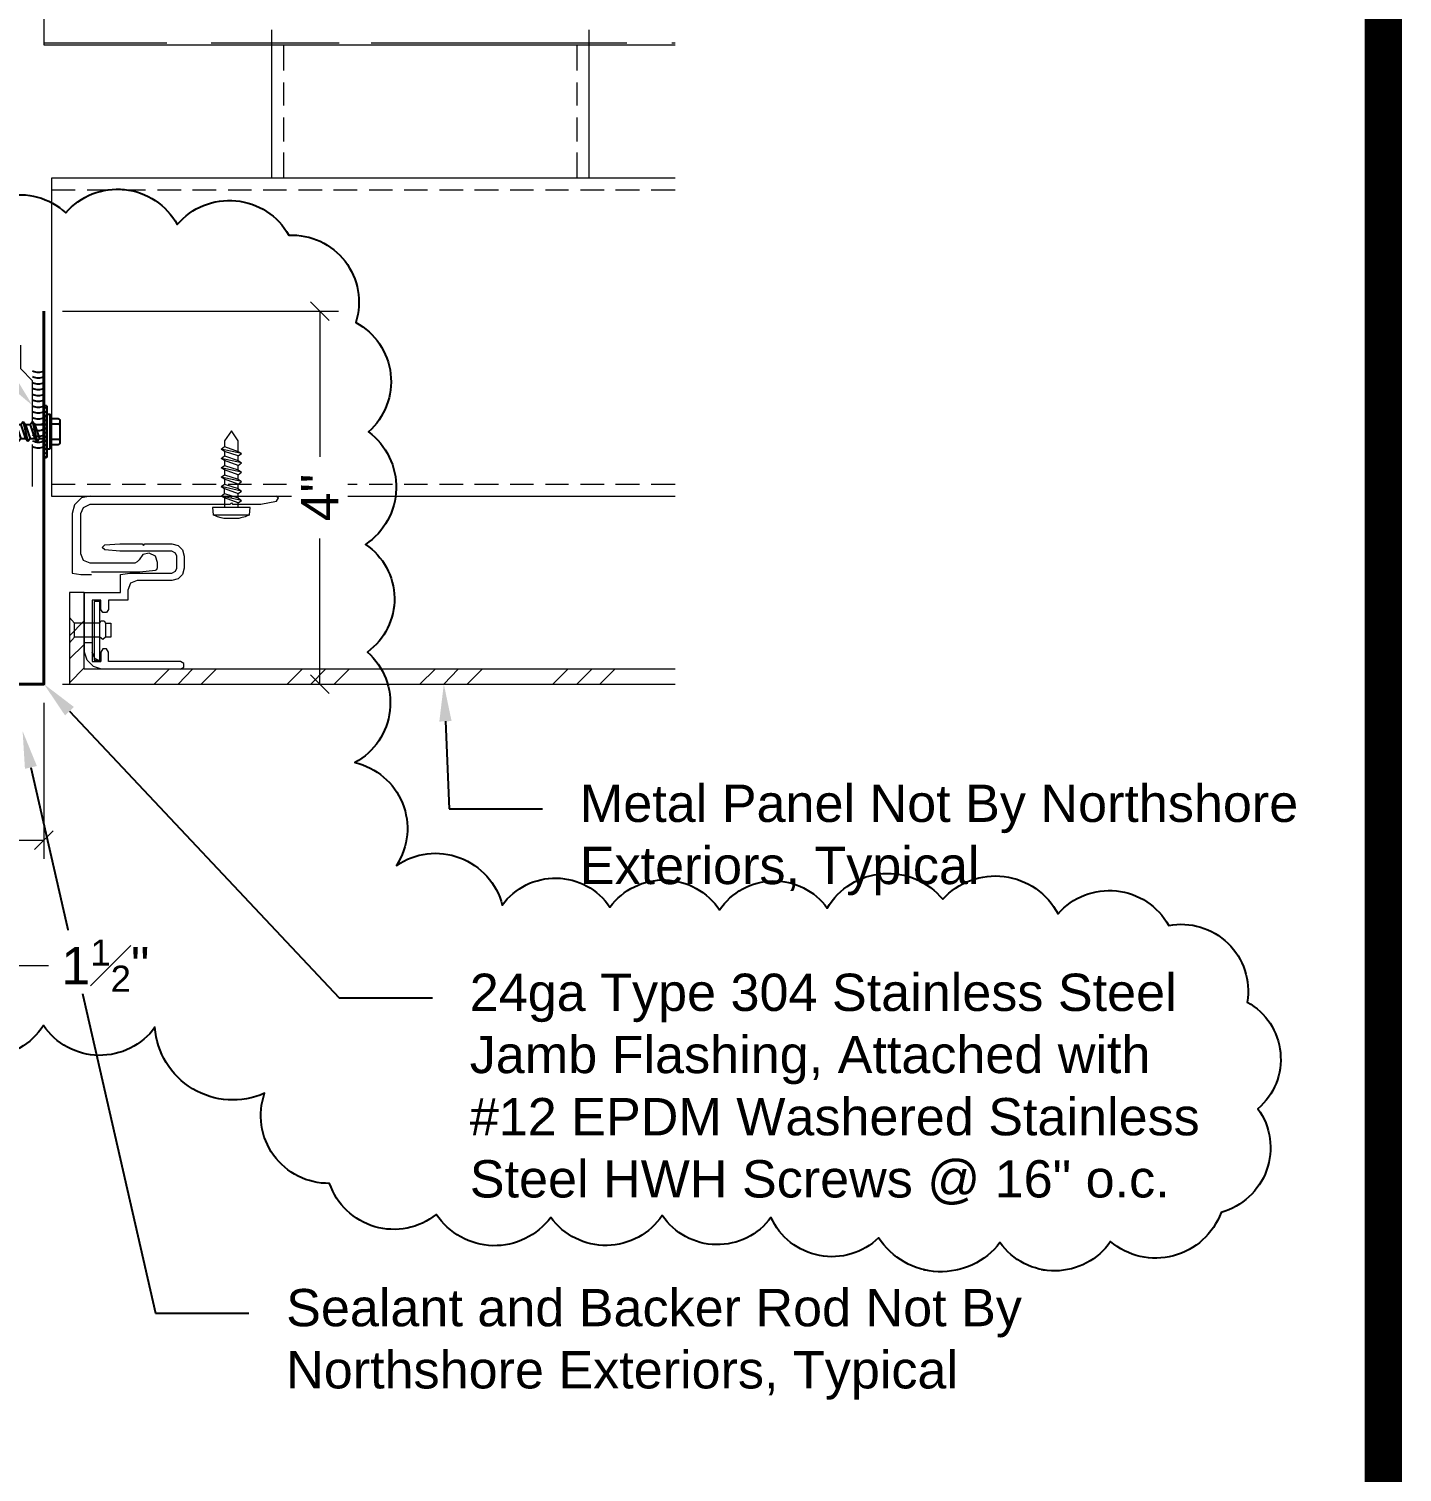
# Model space of a CAD drawing. Header units: inches. Extents: x -257 to 21868, y -296 to 108.
# Drawn here: x 305.77 to 320.49, y 14.37 to 29.84 of the extents above; entities that cross this region are included whole.
import ezdxf
from ezdxf import colors
from ezdxf.entities.mleader import LeaderData, LeaderLine
from ezdxf.enums import TextEntityAlignment as Align
from ezdxf.math import Vec2, Vec3

# ---------------------------------------------------------------- set-up
doc = ezdxf.new("R2010")
doc.units = ezdxf.units.IN
doc.header["$MEASUREMENT"] = 0
doc.layers.get('Defpoints').update_dxf_attribs({"color": 3})
doc.layers.add('NSE-Border', color=156, linetype='Continuous', plot=False)
doc.layers.add('NSE-Construction', color=86, linetype='Continuous', plot=False)
for name, color, linetype, lineweight in [('NSE-By_Others', 8, 'Continuous', 0), ('NSE-Call-Outs', 171, 'Continuous', 13), ('NSE-Dimensions', 51, 'Continuous', 13), ('NSE-Elev-Title', 51, 'Continuous', 40), ('NSE-Flashing 01', 2, 'Continuous', 40), ('NSE-Hardware', 111, 'Continuous', 25)]:
    doc.layers.add(name, color=color, linetype=linetype, lineweight=lineweight)
doc.layers.add('NSE-Detail Border', color=7, linetype='Continuous')
doc.styles.add('004 - NSSM - Standard', font='arial.ttf', dxfattribs={"height": 0.4})
doc.styles.add('008 - NSSM - Standard', font='arial.ttf', dxfattribs={"height": 0.8})
doc.dimstyles.new('004 - NSSM - Standard', dxfattribs={"dimtxt": 0.4, "dimasz": 0.2, "dimexe": 0.2, "dimexo": 0.2, "dimgap": 0.2, "dimtad": 0, "dimdec": 4, "dimzin": 3, "dimdsep": 46, "dimlunit": 4, "dimtxsty": '004 - NSSM - Standard', "dimblk": 'OBLIQUE', "dimcen": 0.2, "dimclrd": 256, "dimclre": 256, "dimclrt": 256, "dimadec": 0, "dimazin": 0, "dimtfac": 0.7, "dimtdec": 4, "dimtmove": 1, "dimatfit": 2, "dimfxl": 1, "dimtfill": 1, "dimtfillclr": 11, "dimfrac": 1, "dimtolj": 1, "dimtzin": 0, "dimlwd": 0, "dimlwe": 0, "dimarcsym": 0})

# ---------------------------------------------------------------- blocks, each defined once
blk = doc.blocks.new('*U11')
at = {"layer": 'NSE-Border', "ltscale": 0.0625, "const_width": 0.1}
blk.add_lwpolyline([(0, 0), (8.1719, 0), (8.1719, 11.3125), (0, 11.3125)], close=True, dxfattribs=at)
at = {"layer": 'Defpoints', "style": '008 - NSSM - Standard'}
blk.add_attdef('DETAIL_NUMBER', text='', height=0.1625, dxfattribs=at).set_placement((0.6562, 0.5668), align=Align.MIDDLE_CENTER)
at = {"layer": 'NSE-Elev-Title', "style": '004 - NSSM - Standard'}
for tag, p in [('DETAIL_DESCRIPTION', (1, 0.6293)), ('ARCH_REF', (1.8042, 0.4043))]:
    blk.add_attdef(tag, p, '', height=0.1, dxfattribs=at)
blk = doc.blocks.new('*U42')
h = blk.add_hatch()
h.set_pattern_fill('ANSI31', scale=0.25, angle=180)
h.set_pattern_definition([(225, (-0.96875, 0.2462), (0.0220971, -0.0220971), [])])
h.paths.add_polyline_path([(0, -0.271, 0.602221), (0.016, -0.28, 0.602221), (0.031, -0.271), (0.031, 0.271, 0.602221), (0.016, 0.28, 0.602221), (0, 0.271)])
at = {"color": 0, "linetype": 'ByBlock', "lineweight": -2}
for p, q in [((-1.793, 0), (-1.69, 0.075)), ((-1.793, 0), (-1.69, -0.075)), ((-1.64, 0.075), (-1.69, 0.075)), ((-1.615, 0.105), (-1.64, 0.075)), ((-1.64, 0.075), (-1.59, -0.075)), ((-1.615, 0.105), (-1.565, -0.105)), ((-1.59, 0.075), (-1.615, 0.105)), ((-1.541, 0.075), (-1.591, 0.075)), ((-1.591, 0.075), (-1.541, -0.075)), ((-1.516, 0.105), (-1.541, 0.075)), ((-1.541, 0.075), (-1.491, -0.075)), ((-1.516, 0.105), (-1.466, -0.105)), ((-1.491, 0.075), (-1.516, 0.105)), ((-1.441, 0.075), (-1.491, 0.075)), ((-1.491, 0.075), (-1.441, -0.075)), ((-1.416, 0.105), (-1.441, 0.075)), ((-1.441, 0.075), (-1.391, -0.075)), ((-1.416, 0.105), (-1.366, -0.105)), ((-1.391, 0.075), (-1.416, 0.105)), ((-1.342, 0.075), (-1.392, 0.075)), ((-1.392, 0.075), (-1.342, -0.075)), ((-1.317, 0.105), (-1.342, 0.075)), ((-1.342, 0.075), (-1.292, -0.075)), ((-1.317, 0.105), (-1.267, -0.105)), ((-1.292, 0.075), (-1.317, 0.105)), ((-1.243, 0.075), (-1.293, 0.075)), ((-1.293, 0.075), (-1.243, -0.075)), ((-1.218, 0.105), (-1.243, 0.075)), ((-1.243, 0.075), (-1.193, -0.075)), ((-1.218, 0.105), (-1.168, -0.105)), ((-1.193, 0.075), (-1.218, 0.105)), ((-1.143, 0.075), (-1.193, 0.075)), ((-1.193, 0.075), (-1.143, -0.075)), ((-1.118, 0.105), (-1.143, 0.075)), ((-1.143, 0.075), (-1.093, -0.075)), ((-1.118, 0.105), (-1.068, -0.105)), ((-1.093, 0.075), (-1.118, 0.105)), ((-1.044, 0.075), (-1.094, 0.075)), ((-1.094, 0.075), (-1.044, -0.075)), ((-1.019, 0.105), (-1.044, 0.075)), ((-1.044, 0.075), (-0.994, -0.075)), ((-1.019, 0.105), (-0.969, -0.105)), ((-0.994, 0.075), (-1.019, 0.105)), ((-0.944, 0.075), (-0.994, 0.075)), ((-0.994, 0.075), (-0.944, -0.075)), ((-0.919, 0.105), (-0.944, 0.075)), ((-0.944, 0.075), (-0.894, -0.075)), ((-0.919, 0.105), (-0.869, -0.105)), ((-0.894, 0.075), (-0.919, 0.105)), ((-0.845, 0.075), (-0.895, 0.075)), ((-0.895, 0.075), (-0.845, -0.075)), ((-0.82, 0.105), (-0.845, 0.075)), ((-0.845, 0.075), (-0.795, -0.075)), ((-0.82, 0.105), (-0.77, -0.105)), ((-0.795, 0.075), (-0.82, 0.105)), ((-0.746, 0.075), (-0.796, 0.075)), ((-0.796, 0.075), (-0.746, -0.075)), ((-0.721, 0.105), (-0.746, 0.075)), ((-0.746, 0.075), (-0.696, -0.075)), ((-0.721, 0.105), (-0.671, -0.105)), ((-0.696, 0.075), (-0.721, 0.105)), ((-0.646, 0.075), (-0.696, 0.075)), ((-0.696, 0.075), (-0.646, -0.075)), ((-0.621, 0.105), (-0.646, 0.075)), ((-0.646, 0.075), (-0.596, -0.075)), ((-0.621, 0.105), (-0.571, -0.105)), ((-0.596, 0.075), (-0.621, 0.105)), ((-0.547, 0.075), (-0.597, 0.075)), ((-0.597, 0.075), (-0.547, -0.075)), ((-0.522, 0.105), (-0.547, 0.075)), ((-0.547, 0.075), (-0.497, -0.075)), ((-0.522, 0.105), (-0.472, -0.105)), ((-0.497, 0.075), (-0.522, 0.105)), ((-0.447, 0.075), (-0.497, 0.075)), ((-0.497, 0.075), (-0.447, -0.075)), ((-0.422, 0.105), (-0.447, 0.075)), ((-0.447, 0.075), (-0.397, -0.075)), ((-0.422, 0.105), (-0.372, -0.105)), ((-0.397, 0.075), (-0.422, 0.105)), ((-0.347, 0.075), (-0.397, 0.075)), ((-0.397, 0.075), (-0.347, -0.075)), ((-0.322, 0.105), (-0.347, 0.075)), ((-0.347, 0.075), (-0.297, -0.075)), ((-0.322, 0.105), (-0.272, -0.105)), ((-0.297, 0.075), (-0.322, 0.105)), ((-0.247, 0.075), (-0.297, 0.075)), ((-0.297, 0.075), (-0.247, -0.075)), ((-0.222, 0.105), (-0.247, 0.075)), ((-0.247, 0.075), (-0.197, -0.075)), ((-0.222, 0.105), (-0.172, -0.105)), ((-0.197, 0.075), (-0.222, 0.105)), ((-0.147, 0.075), (-0.197, 0.075)), ((-0.197, 0.075), (-0.147, -0.075)), ((-0.122, 0.105), (-0.147, 0.075)), ((-0.147, 0.075), (-0.097, -0.075)), ((-0.122, 0.105), (-0.072, -0.105)), ((-0.097, 0.075), (-0.122, 0.105)), ((0, 0.075), (-0.097, 0.075)), ((-0.097, 0.075), (-0.047, -0.075)), ((-1.591, -0.075), (-1.69, -0.075)), ((-1.565, -0.105), (-1.59, -0.075)), ((-1.54, -0.075), (-1.565, -0.105)), ((-1.491, -0.075), (-1.541, -0.075)), ((-1.466, -0.105), (-1.491, -0.075)), ((-1.441, -0.075), (-1.466, -0.105)), ((-1.391, -0.075), (-1.441, -0.075)), ((-1.366, -0.105), (-1.391, -0.075)), ((-1.341, -0.075), (-1.366, -0.105)), ((-1.292, -0.075), (-1.342, -0.075)), ((-1.267, -0.105), (-1.292, -0.075)), ((-1.242, -0.075), (-1.267, -0.105)), ((-1.193, -0.075), (-1.243, -0.075)), ((-1.168, -0.105), (-1.193, -0.075)), ((-1.143, -0.075), (-1.168, -0.105)), ((-1.093, -0.075), (-1.143, -0.075)), ((-1.068, -0.105), (-1.093, -0.075)), ((-1.043, -0.075), (-1.068, -0.105)), ((-0.994, -0.075), (-1.044, -0.075)), ((-0.969, -0.105), (-0.994, -0.075)), ((-0.944, -0.075), (-0.969, -0.105)), ((-0.894, -0.075), (-0.944, -0.075)), ((-0.869, -0.105), (-0.894, -0.075)), ((-0.844, -0.075), (-0.869, -0.105)), ((-0.795, -0.075), (-0.845, -0.075)), ((-0.77, -0.105), (-0.795, -0.075)), ((-0.745, -0.075), (-0.77, -0.105)), ((-0.696, -0.075), (-0.746, -0.075)), ((-0.671, -0.105), (-0.696, -0.075)), ((-0.646, -0.075), (-0.671, -0.105)), ((-0.596, -0.075), (-0.646, -0.075)), ((-0.571, -0.105), (-0.596, -0.075)), ((-0.546, -0.075), (-0.571, -0.105)), ((-0.497, -0.075), (-0.547, -0.075)), ((-0.472, -0.105), (-0.497, -0.075)), ((-0.447, -0.075), (-0.472, -0.105)), ((-0.397, -0.075), (-0.447, -0.075)), ((-0.372, -0.105), (-0.397, -0.075)), ((-0.347, -0.075), (-0.372, -0.105)), ((-0.297, -0.075), (-0.347, -0.075)), ((-0.272, -0.105), (-0.297, -0.075)), ((-0.247, -0.075), (-0.272, -0.105)), ((-0.197, -0.075), (-0.247, -0.075)), ((-0.172, -0.105), (-0.197, -0.075)), ((-0.147, -0.075), (-0.172, -0.105)), ((-0.097, -0.075), (-0.147, -0.075)), ((-0.072, -0.105), (-0.097, -0.075)), ((-0.047, -0.075), (-0.072, -0.105)), ((0, -0.075), (-0.047, -0.075))]:
    blk.add_line(p, q, dxfattribs=at)
at = {"color": 0, "linetype": 'ByBlock', "lineweight": -2, "flags": 128}
blk.add_lwpolyline([(0.021, -0.281), (0.01, -0.281, -0.414214), (0, -0.271), (0, 0.271, -0.414214), (0.01, 0.281), (0.021, 0.281, -0.414214), (0.031, 0.271), (0.031, -0.271, -0.414214)], format="xyb", close=True, dxfattribs=at)
blk.add_lwpolyline([(0.062, -0.188), (0.031, -0.188), (0.031, 0.187), (0.062, 0.187), (0.062, -0.188)], dxfattribs=at)
for points in [[(0.062, 0.14), (0.153, 0.14, -0.414214), (0.169, 0.124), (0.169, -0.124, -0.414214), (0.153, -0.14), (0.062, -0.14)], [(0.169, 0.094, -0.414214), (0.156, 0.082), (0.062, 0.082)], [(0.169, 0.069, 0.414214), (0.156, 0.082), (0.062, 0.082)], [(0.169, -0.071, -0.414214), (0.156, -0.084), (0.062, -0.084)], [(0.169, -0.096, 0.414214), (0.156, -0.084), (0.062, -0.084)]]:
    blk.add_lwpolyline(points, format="xyb", dxfattribs=at)
blk = doc.blocks.new('*U44')
for centre in [(-0.699, 0.06), (-0.637, 0.06), (-0.574, 0.06), (-0.512, 0.06), (-0.449, 0.06), (-0.387, 0.06), (-0.324, 0.06), (-0.262, 0.06), (-0.199, 0.06), (-0.137, 0.06), (-0.074, 0.06), (-0.012, 0.06), (0.051, 0.06), (0.113, 0.06), (0.113, 0.06)]:
    blk.add_arc(centre, 0.129, 151.9275, 208.0725)
blk = doc.blocks.new('_Oblique')
at = {"color": 0, "linetype": 'ByBlock', "lineweight": -2}
blk.add_line((-0.5, -0.5), (0.5, 0.5), dxfattribs=at)
blk = doc.blocks.new('*D108')
at = {"layer": 'Defpoints', "color": 0, "transparency": 16777216}
for p in [(305.932, 26.818), (308.889, 26.818), (305.932, 22.818)]:
    blk.add_point(p, dxfattribs=at)
at = {"layer": 'NSE-Dimensions', "lineweight": 0, "transparency": 16777216}
for p, q in [((306.132, 26.818), (309.089, 26.818)), ((308.889, 26.818), (308.889, 25.256)), ((308.889, 22.818), (308.889, 24.38)), ((306.132, 22.818), (309.089, 22.818))]:
    blk.add_line(p, q, dxfattribs=at)
at = {"layer": 'NSE-Dimensions', "lineweight": 0, "transparency": 16777216, "xscale": 0.2, "yscale": 0.2, "zscale": 0.2}
for p, rotation in [((308.889, 26.818), 90), ((308.889, 22.818), 270)]:
    blk.add_blockref('_Oblique', p, dxfattribs=dict(at, rotation=rotation))
at = {"layer": 'NSE-Dimensions', "transparency": 16777216, "insert": (308.889, 24.818), "char_height": 0.4, "attachment_point": 5, "rotation": 90, "style": '004 - NSSM - Standard', "bg_fill": 3, "box_fill_scale": 1.25, "bg_fill_color": 256, "bg_fill_true_color": 13158600, "bg_fill_transparency": 0}
blk.add_mtext('\\A1;4"', dxfattribs=at)
blk = doc.blocks.new('*D109')
at = {"layer": 'Defpoints', "color": 0, "transparency": 16777216}
for p in [(304.422, 22.818), (305.932, 22.818), (305.932, 21.143)]:
    blk.add_point(p, dxfattribs=at)
at = {"layer": 'NSE-Dimensions', "lineweight": 0, "transparency": 16777216}
for p, q in [((304.422, 22.618), (304.422, 20.943)), ((305.932, 22.618), (305.932, 20.943)), ((304.422, 21.143), (305.932, 21.143)), ((305.177, 21.143), (305.58, 19.799)), ((305.58, 19.799), (305.98, 19.799))]:
    blk.add_line(p, q, dxfattribs=at)
at = {"layer": 'NSE-Dimensions', "lineweight": 0, "transparency": 16777216, "xscale": 0.2, "yscale": 0.2, "zscale": 0.2, "rotation": 180}
blk.add_blockref('_Oblique', (304.422, 21.143), dxfattribs=at)
at = {"layer": 'NSE-Dimensions', "lineweight": 0, "transparency": 16777216, "xscale": 0.2, "yscale": 0.2, "zscale": 0.2}
blk.add_blockref('_Oblique', (305.932, 21.143), dxfattribs=at)
at = {"layer": 'NSE-Dimensions', "transparency": 16777216, "insert": (306.591, 19.799), "char_height": 0.4, "attachment_point": 5, "style": '004 - NSSM - Standard', "bg_fill": 3, "box_fill_scale": 1.25, "bg_fill_color": 256, "bg_fill_true_color": 13158600, "bg_fill_transparency": 0}
blk.add_mtext('\\A1;1{\\H0.7x;\\S1#2;}"', dxfattribs=at)

msp = doc.modelspace()

# ---------------------------------------------------------------- block references
at = {"layer": 'NSE-Detail Border', "xscale": 4, "yscale": 4, "zscale": 4}
msp.add_blockref('*U11', (287.60623, 0.25), dxfattribs=at)

# ---------------------------------------------------------------- next in the draw order: linework, layer by layer
at = {"layer": 'NSE-By_Others'}
msp.add_line((307.86696, 25.42593), (307.86696, 25.36545), dxfattribs=at)
for points in [[(312.69891, 35.72153), (305.93157, 35.72153), (305.93157, 29.67317), (312.69891, 29.67317)], [(308.3711, 29.83456), (308.3711, 28.2418)], [(311.77825, 28.2418), (311.77825, 29.83456)], [(305.93157, 29.69337), (307.24877, 29.69337)], [(307.72589, 29.69337), (309.09688, 29.69337)], [(308.49878, 29.67317), (308.49878, 29.39773)], [(309.43964, 29.69337), (312.1815, 29.69337)], [(311.65058, 29.39773), (311.65058, 29.67317)], [(312.66532, 29.69337), (312.69891, 29.69337)], [(308.49878, 29.26993), (308.49878, 29.02127)], [(311.65058, 29.02127), (311.65058, 29.26993)], [(308.49878, 28.8937), (308.49878, 28.63823)], [(311.65058, 28.63823), (311.65058, 28.8937)], [(308.49878, 28.51725), (308.49878, 28.2418)], [(311.65058, 28.2418), (311.65058, 28.51725)], [(312.69891, 28.2418), (306.01215, 28.2418), (306.01215, 24.83452), (312.69891, 24.83452)], [(306.26751, 28.11401), (306.01215, 28.11401)], [(306.64396, 28.11401), (306.39531, 28.11401)], [(307.0202, 28.11401), (306.77153, 28.11401)], [(307.40334, 28.11401), (307.14798, 28.11401)], [(307.77969, 28.11401), (307.52421, 28.11401)], [(308.15603, 28.11401), (307.90737, 28.11401)], [(308.53237, 28.11401), (308.2837, 28.11401)], [(308.91541, 28.11401), (308.66005, 28.11401)], [(309.29175, 28.11401), (309.03639, 28.11401)], [(309.6681, 28.11401), (309.41943, 28.11401)], [(310.04443, 28.11401), (309.79577, 28.11401)], [(310.42747, 28.11401), (310.17211, 28.11401)], [(310.80382, 28.11401), (310.54846, 28.11401)], [(311.18015, 28.11401), (310.93149, 28.11401)], [(311.55649, 28.11401), (311.30783, 28.11401)], [(311.93954, 28.11401), (311.68418, 28.11401)], [(312.31587, 28.11401), (312.06051, 28.11401)], [(312.69891, 28.11401), (312.44356, 28.11401)], [(305.81059, 25.6208), (305.81059, 26.07114), (305.68291, 26.1987), (305.68291, 26.45418)], [(305.81059, 24.9353), (305.81059, 25.38565)], [(308.01484, 25.31165), (308.01484, 25.42593), (307.94096, 25.53341), (307.86696, 25.42593)], [(307.86696, 25.31165), (307.83337, 25.33855)], [(307.86696, 25.21756), (307.83337, 25.23777)], [(308.01484, 25.21756), (308.01484, 25.26466), (307.86696, 25.31165), (307.86696, 25.26466)], [(308.01484, 25.26466), (308.04843, 25.29144)], [(307.86696, 25.11678), (307.83337, 25.13698)], [(308.01484, 25.11678), (308.01484, 25.16388), (307.86696, 25.21756), (307.86696, 25.16388)], [(308.01484, 25.016), (308.01484, 25.06298), (307.86696, 25.11678), (307.86696, 25.06298)], [(308.01484, 25.16388), (308.04843, 25.19066)], [(308.01484, 25.06298), (308.04843, 25.08988)], [(306.01215, 24.9622), (306.26751, 24.9622)], [(306.39531, 24.9622), (306.64396, 24.9622)], [(306.77153, 24.9622), (307.0202, 24.9622)], [(307.14798, 24.9622), (307.40334, 24.9622)], [(307.52421, 24.9622), (307.77969, 24.9622)], [(307.86696, 25.016), (307.83337, 25.03609)], [(307.83337, 24.9353), (307.86696, 24.91522), (308.01484, 24.86142), (308.04843, 24.88832)], [(308.01484, 24.91522), (308.01484, 24.9622), (307.86696, 25.016), (307.86696, 24.9622)], [(307.90737, 24.9622), (308.15603, 24.9622)], [(308.01484, 24.9622), (308.04843, 24.9891)], [(308.2837, 24.9622), (308.53237, 24.9622)], [(308.66005, 24.9622), (308.91541, 24.9622)], [(309.03639, 24.9622), (309.29175, 24.9622)], [(309.41943, 24.9622), (309.6681, 24.9622)], [(309.79577, 24.9622), (310.04443, 24.9622)], [(310.17211, 24.9622), (310.42747, 24.9622)], [(310.54846, 24.9622), (310.80382, 24.9622)], [(310.93149, 24.9622), (311.18015, 24.9622)], [(311.30783, 24.9622), (311.55649, 24.9622)], [(311.68418, 24.9622), (311.93954, 24.9622)], [(312.06051, 24.9622), (312.31587, 24.9622)], [(312.44356, 24.9622), (312.69891, 24.9622)], [(306.42889, 24.83452), (306.3347, 24.81432), (306.26082, 24.74044), (306.23392, 24.64636), (306.23392, 24.00796), (306.32801, 23.99445), (306.44229, 23.99445)], [(306.44229, 24.02135), (306.95982, 24.02135), (307.12778, 24.04155), (307.14118, 24.04825), (307.14798, 24.06845), (307.14798, 24.12213), (307.12778, 24.18943), (307.0606, 24.22303), (306.99341, 24.20952), (306.95301, 24.14903), (306.93292, 24.12883), (306.90602, 24.11543), (306.42889, 24.11543), (306.35491, 24.14233), (306.32801, 24.21621), (306.32801, 24.64636), (306.35491, 24.71354), (306.42889, 24.74714), (307.92746, 24.74714), (307.94096, 24.76064), (307.95436, 24.74714), (308.25682, 24.74714), (308.42478, 24.78073), (308.44498, 24.81432), (308.41809, 24.83452)], [(307.86696, 24.81432), (307.83337, 24.83452)], [(307.86696, 24.86142), (307.86696, 24.91522)], [(308.01484, 24.71354), (308.01484, 24.76064), (307.86696, 24.81432), (307.86696, 24.71354)], [(307.95436, 24.83452), (307.94096, 24.82102), (307.92746, 24.83452)], [(308.01484, 24.81432), (308.01484, 24.86142)], [(308.01484, 24.76064), (308.04843, 24.78742)], [(308.02166, 24.59256), (307.86027, 24.59256), (307.83337, 24.59925), (307.79307, 24.61276), (307.74598, 24.63296), (308.13583, 24.63296), (308.14252, 24.71354), (307.73929, 24.71354), (307.74598, 24.63296)], [(308.13583, 24.63296), (308.08884, 24.61276), (308.04174, 24.59925), (308.02166, 24.59256)], [(306.54977, 22.97971), (306.46249, 23.00661), (306.39531, 23.0738), (306.36841, 23.16119), (306.36841, 23.79959), (306.75144, 23.79959), (306.75144, 23.99445), (306.85222, 24.00796), (307.30244, 24.00796), (307.34285, 24.02805), (307.35624, 24.06164), (307.35624, 24.18943), (307.34285, 24.22303), (307.30244, 24.24311), (306.74475, 24.24311), (306.58335, 24.25662), (306.55658, 24.28341), (306.58335, 24.3103), (306.74475, 24.32381), (306.9866, 24.32381), (307.00011, 24.30361), (307.0135, 24.32381), (307.30244, 24.32381), (307.36975, 24.30361), (307.41674, 24.25662), (307.43694, 24.18943), (307.43694, 24.06164), (307.41674, 23.99445), (307.36975, 23.94747), (307.30244, 23.92727), (306.93292, 23.92727), (306.85892, 23.90037), (306.83202, 23.82648), (306.83202, 23.71901), (306.62376, 23.71901), (306.62376, 23.61811), (306.60356, 23.58452), (306.56328, 23.58452), (306.54307, 23.61811), (306.54307, 23.71901), (306.44898, 23.71901), (306.44898, 23.06029), (306.54307, 23.06029)], [(312.69891, 22.97971), (306.36159, 22.97971), (306.36159, 23.79959), (306.20713, 23.79959), (306.20713, 22.81844)], [(306.52968, 23.47034), (306.26082, 23.47034), (306.20713, 23.53072)], [(306.20713, 23.33585), (306.36159, 23.49712)], [(306.59018, 23.47034), (306.65066, 23.47034), (306.65066, 23.32246), (306.59018, 23.32246), (306.56328, 23.29556), (306.52968, 23.32246), (306.26082, 23.32246), (306.20713, 23.26197)], [(306.26082, 23.32246), (306.26082, 23.47034)], [(306.52968, 23.47034), (306.54307, 23.49712), (306.57667, 23.49712), (306.59018, 23.47034), (306.59018, 23.32246)], [(306.20713, 23.08719), (306.36159, 23.24177)], [(306.44898, 23.26197), (306.36841, 23.26197)], [(307.39653, 22.97971), (307.43024, 22.99992), (307.43024, 23.04021), (307.39653, 23.06029), (306.62376, 23.06029), (306.62376, 23.16119), (306.60356, 23.19478), (306.56328, 23.19478), (306.54307, 23.16119), (306.54307, 23.06029), (306.47588, 23.094), (306.44898, 23.16119)], [(306.20713, 22.83183), (306.36159, 22.99311)], [(307.11439, 22.81844), (307.27556, 22.97971)], [(307.36975, 22.81844), (307.52421, 22.97971)], [(307.61841, 22.81844), (307.77969, 22.97971)], [(308.53906, 22.81844), (308.70034, 22.97971)], [(308.79442, 22.81844), (308.94901, 22.97971)], [(309.04309, 22.81844), (309.20436, 22.97971)], [(309.96374, 22.81844), (310.12501, 22.97971)], [(310.2191, 22.81844), (310.37379, 22.97971)], [(310.46776, 22.81844), (310.62915, 22.97971)], [(311.38852, 22.81844), (311.54981, 22.97971)], [(311.64388, 22.81844), (311.80515, 22.97971)], [(311.89255, 22.81844), (312.05382, 22.97971)], [(306.20713, 22.81844), (312.69891, 22.81844)]]:
    msp.add_lwpolyline(points, dxfattribs=at)
for points in [[(308.01484, 25.31165), (308.04843, 25.29144), (307.83337, 25.33855), (307.86696, 25.36545)], [(308.01484, 25.21756), (308.04843, 25.19066), (307.83337, 25.23777), (307.86696, 25.26466)], [(308.01484, 25.11678), (308.04843, 25.08988), (307.83337, 25.13698), (307.86696, 25.16388)], [(308.01484, 25.016), (308.04843, 24.9891), (307.83337, 25.03609), (307.86696, 25.06298)], [(308.01484, 24.91522), (308.04843, 24.88832), (307.83337, 24.9353), (307.86696, 24.9622)], [(308.01484, 24.81432), (308.04843, 24.78742), (307.83337, 24.83452), (307.86696, 24.86142)], [(306.52968, 23.0738), (306.52968, 23.7055), (306.46919, 23.7055), (306.46919, 23.0738)]]:
    msp.add_lwpolyline(points, close=True, dxfattribs=at)
at = {"layer": 'NSE-Flashing 01'}
msp.add_lwpolyline([(304.42219, 22.81844), (305.93157, 22.81844), (305.93157, 26.81769)], dxfattribs=at)

# ---------------------------------------------------------------- next in the draw order: block references
at = {"layer": 'NSE-Construction', "rotation": 90}
msp.add_blockref('*U44', (305.93157, 26.17903), dxfattribs=at)
at = {"layer": 'NSE-Hardware'}
msp.add_blockref('*U42', (305.93157, 25.52487), dxfattribs=at)

# ---------------------------------------------------------------- next in the draw order: leaders
at = {"layer": 'NSE-Construction'}
ml = msp.add_multileader_mtext('Standard', dxfattribs=at)
ml.set_content('Flashing Set Into Continuous Tremco Dynomic FC Sealant', color=256, style='004 - NSSM - Standard')
ml.set_leader_properties(color=256)
ml.build(insert=Vec2(0, 0))
ml.multileader.update_dxf_attribs({"dogleg_length": 1, "arrow_head_size": 0.4})
ctx = ml.context
ctx.base_point, ctx.char_height, ctx.arrow_head_size, ctx.landing_gap_size, ctx.plane_origin = Vec3(294.76121, 28.26005), 0.4, 0.4, 0.4, Vec3(305.81059, 25.80403)
ctx.text_align_type = 2
notes = []
notes.append((ctx, [(0, (1, 1, 0), (303.71728, 28.26005), (-1, 0), 1, [(0, [(305.81059, 25.80403)], 0, [])])]))
ctx.mtext.insert, ctx.mtext.width, ctx.mtext.alignment, ctx.mtext.flow_direction = Vec3(302.31728, 28.51885), 8.8804882, 3, 5
for ctx, leaders in notes:
    for number, flags, end, landing, length, lines in leaders:
        leader = LeaderData()
        leader.index, (leader.has_last_leader_line, leader.has_dogleg_vector, leader.attachment_direction) = number, flags
        leader.last_leader_point, leader.dogleg_vector, leader.dogleg_length = Vec3(end), Vec3(landing), length
        for number, points, colour, breaks in lines:
            line = LeaderLine()
            line.index, line.vertices, line.color, line.breaks = number, Vec3.list(points), colors.encode_raw_color(colour), breaks
            leader.lines.append(line)
        ctx.leaders.append(leader)

# ---------------------------------------------------------------- next in the draw order: leaders
at = {"layer": 'NSE-Call-Outs'}
ml = msp.add_multileader_mtext('Standard', dxfattribs=at)
ml.set_content('Metal Panel Not By Northshore Exteriors, Typical', color=256, style='004 - NSSM - Standard')
ml.set_leader_properties(color=256)
ml.build(insert=Vec2(0, 0))
ml.multileader.update_dxf_attribs({"dogleg_length": 1, "arrow_head_size": 0.4})
ctx = ml.context
ctx.base_point, ctx.char_height, ctx.arrow_head_size, ctx.landing_gap_size, ctx.plane_origin = Vec3(311.27793, 21.48104), 0.4, 0.4, 0.4, Vec3(310.2191, 22.81844)
notes = []
notes.append((ctx, [(0, (1, 1, 0), (310.27793, 21.48104), (1, 0), 1, [(0, [(310.2191, 22.81844)], 0, [])])]))
ctx.mtext.insert, ctx.mtext.width, ctx.mtext.flow_direction = Vec3(311.67793, 21.73984), 8, 5
ctx.mtext.has_bg_fill, ctx.mtext.bg_color, ctx.mtext.bg_scale_factor, ctx.mtext.bg_transparency, ctx.mtext.use_window_bg_color = 1, -1027028792, 1.5, 0, 1
for ctx, leaders in notes:
    for number, flags, end, landing, length, lines in leaders:
        leader = LeaderData()
        leader.index, (leader.has_last_leader_line, leader.has_dogleg_vector, leader.attachment_direction) = number, flags
        leader.last_leader_point, leader.dogleg_vector, leader.dogleg_length = Vec3(end), Vec3(landing), length
        for number, points, colour, breaks in lines:
            line = LeaderLine()
            line.index, line.vertices, line.color, line.breaks = number, Vec3.list(points), colors.encode_raw_color(colour), breaks
            leader.lines.append(line)
        ctx.leaders.append(leader)

# ---------------------------------------------------------------- next in the draw order: leaders
ml = msp.add_multileader_mtext('Standard', dxfattribs=at)
ml.set_content('Sealant and Backer Rod Not By Northshore Exteriors, Typical', color=256, style='004 - NSSM - Standard')
ml.set_leader_properties(color=256)
ml.build(insert=Vec2(0, 0))
ml.multileader.update_dxf_attribs({"dogleg_length": 1, "arrow_head_size": 0.4})
ctx = ml.context
ctx.base_point, ctx.char_height, ctx.arrow_head_size, ctx.landing_gap_size, ctx.plane_origin = Vec3(308.12854, 16.07275), 0.4, 0.4, 0.4, Vec3(305.70311, 22.31442)
notes = []
notes.append((ctx, [(0, (1, 1, 0), (307.12854, 16.07275), (1, 0), 1, [(0, [(305.70311, 22.31442)], 0, [])])]))
ctx.mtext.insert, ctx.mtext.width, ctx.mtext.flow_direction = Vec3(308.52854, 16.33155), 8, 5
ctx.mtext.has_bg_fill, ctx.mtext.bg_color, ctx.mtext.bg_scale_factor, ctx.mtext.bg_transparency, ctx.mtext.use_window_bg_color = 1, -1027028792, 1.5, 0, 1
for ctx, leaders in notes:
    for number, flags, end, landing, length, lines in leaders:
        leader = LeaderData()
        leader.index, (leader.has_last_leader_line, leader.has_dogleg_vector, leader.attachment_direction) = number, flags
        leader.last_leader_point, leader.dogleg_vector, leader.dogleg_length = Vec3(end), Vec3(landing), length
        for number, points, colour, breaks in lines:
            line = LeaderLine()
            line.index, line.vertices, line.color, line.breaks = number, Vec3.list(points), colors.encode_raw_color(colour), breaks
            leader.lines.append(line)
        ctx.leaders.append(leader)

# ---------------------------------------------------------------- next in the draw order: leaders
ml = msp.add_multileader_mtext('Standard', dxfattribs=at)
ml.set_content('24ga Type 304 Stainless Steel Jamb Flashing, Attached with #12 EPDM Washered Stainless Steel HWH Screws @ 16" o.c.', color=256, style='004 - NSSM - Standard')
ml.set_leader_properties(color=256)
ml.build(insert=Vec2(0, 0))
ml.multileader.update_dxf_attribs({"dogleg_length": 1, "arrow_head_size": 0.4})
ctx = ml.context
ctx.base_point, ctx.char_height, ctx.arrow_head_size, ctx.landing_gap_size, ctx.plane_origin = Vec3(310.09757, 19.45407), 0.4, 0.4, 0.4, Vec3(305.93157, 22.81844)
notes = []
notes.append((ctx, [(0, (1, 1, 0), (309.09757, 19.45407), (1, 0), 1, [(0, [(305.93157, 22.81844)], 0, [])])]))
ctx.mtext.insert, ctx.mtext.width, ctx.mtext.flow_direction = Vec3(310.49757, 19.71286), 8, 5
ctx.mtext.has_bg_fill, ctx.mtext.bg_color, ctx.mtext.bg_scale_factor, ctx.mtext.bg_transparency, ctx.mtext.use_window_bg_color = 1, -1027028792, 1.5, 0, 1
for ctx, leaders in notes:
    for number, flags, end, landing, length, lines in leaders:
        leader = LeaderData()
        leader.index, (leader.has_last_leader_line, leader.has_dogleg_vector, leader.attachment_direction) = number, flags
        leader.last_leader_point, leader.dogleg_vector, leader.dogleg_length = Vec3(end), Vec3(landing), length
        for number, points, colour, breaks in lines:
            line = LeaderLine()
            line.index, line.vertices, line.color, line.breaks = number, Vec3.list(points), colors.encode_raw_color(colour), breaks
            leader.lines.append(line)
        ctx.leaders.append(leader)

# ---------------------------------------------------------------- next in the draw order: dimensions: what is measured, and where the dimension line sits
at = {"layer": 'NSE-Dimensions'}
dim = msp.add_linear_dim(base=(308.888537, 26.817687), p1=(305.931568, 22.818439), p2=(305.931568, 26.817687), angle=90, dimstyle='004 - NSSM - Standard', dxfattribs=at)
dim.commit()
dim.dimension.update_dxf_attribs({"geometry": '*D108', "text_midpoint": (308.888537, 24.818063)})

# ---------------------------------------------------------------- next in the draw order: dimensions: what is measured, and where the dimension line sits
dim = msp.add_linear_dim(base=(305.93157, 21.14259), p1=(304.42219, 22.81844), p2=(305.93157, 22.81844), dimstyle='004 - NSSM - Standard', dxfattribs=at)
dim.commit()
dim.dimension.update_dxf_attribs({"geometry": '*D109', "text_midpoint": (306.17991, 19.79916)})

# ---------------------------------------------------------------- next in the draw order: linework, layer by layer
msp.add_lwpolyline([(305.00034, 27.62267, -0.52056705), (306.16523, 27.87223, -0.52056705), (306.16523, 27.87223, -0.52056705), (307.36132, 27.74744, -0.52056705), (307.36132, 27.74744, -0.52056705), (308.55742, 27.63307, -0.52056705), (308.55742, 27.63307, -0.52056705), (309.27509, 26.69722, -0.52056705), (309.27509, 26.69722, -0.52056705), (309.41031, 25.52223, -0.52056705), (309.41031, 25.52223, -0.52056705), (309.37911, 24.31603, -0.52056705), (309.37911, 24.31603, -0.52056705), (309.39989, 23.16184, -0.52056705), (309.39989, 23.16184, -0.52056705), (309.2647, 21.97643, -0.52056705), (309.2647, 21.97643, -0.52056705), (309.71192, 20.87423, -0.52056705), (309.71192, 20.87423, -0.52056705), (310.84562, 20.4479, -0.52056705), (310.84562, 20.4479, -0.52056705), (312.00012, 20.42711, -0.52056705), (312.00012, 20.42711, -0.52056705), (313.17544, 20.3959, -0.52056705), (313.17544, 20.3959, -0.52056705), (314.32994, 20.41671, -0.52056705), (314.32994, 20.41671, -0.52056705), (315.56763, 20.51029, -0.52056705), (315.56763, 20.51029, -0.52056705), (316.80534, 20.35432, -0.52056705), (316.80534, 20.35432, -0.52056705), (317.99105, 20.22954, -0.52056705), (317.99105, 20.22954, -0.52056705), (318.83352, 19.40807, -0.52056705), (318.83352, 19.40807, -0.52056705), (318.94793, 18.26427, -0.52056705), (318.94793, 18.26427, -0.52056705), (318.55268, 17.15167, -0.52056705), (318.55268, 17.15167, -0.52056705), (317.36698, 16.83971, -0.52056705), (317.36698, 16.83971, -0.52056705), (316.18127, 16.82932, -0.52056705), (316.18127, 16.82932, -0.52056705), (314.88119, 16.88131, -0.52056705), (314.88119, 16.88131, -0.52056705), (313.72668, 17.09968, -0.52056705), (313.72668, 17.09968, -0.52056705), (312.56179, 17.12047, -0.52056705), (312.56179, 17.12047, -0.52056705), (311.36566, 17.09968, -0.52056705), (311.36566, 17.09968, -0.52056705), (310.13837, 17.13087, -0.52056705), (310.13837, 17.13087, -0.52056705), (308.99425, 17.46362, -0.52056705), (308.99425, 17.46362, -0.52056705), (308.29739, 18.43064, -0.52056705), (308.29739, 18.43064, -0.52056705), (307.12211, 19.13773, -0.52056705), (305.92602, 19.15852, -0.52056705), (305.92602, 19.15852, -0.52056705), (304.70911, 19.10653, -0.52056705)], format="xyb")

doc.saveas('drawing.dxf')
